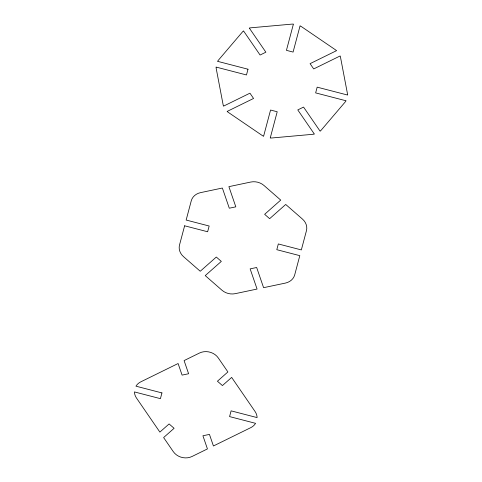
<?xml version="1.0" encoding="UTF-8"?>
<svg xmlns="http://www.w3.org/2000/svg" width="482" height="482" viewBox="0 0 482 482"><rect width="100%" height="100%" fill="white"/><g stroke="black" fill="none" stroke-linecap="round" stroke-linejoin="round"><path stroke-width="0.72" d="M184.624 225.793L179.515 244.989A13.743 11.875 13.5 0 0 183.522 256.653L200.241 271.252L216.316 257.039L221.316 261.401L205.236 275.614L221.949 290.212A13.743 11.875 13.5 0 0 235.252 293.659L257.069 289.055L250.14 268.872L256.659 267.498L263.594 287.682L285.416 283.079A13.743 11.875 13.5 0 0 294.707 274.861L299.81 255.659L276.801 249.694L278.325 243.952L301.34 249.923L306.444 230.721A13.743 11.875 13.5 0 0 302.437 219.057L285.718 204.458L269.643 218.677L264.642 214.309L280.723 200.096L264.009 185.498A13.743 11.875 13.5 0 0 250.706 182.051L228.89 186.655L235.819 206.838L229.299 208.212L222.365 188.028L200.542 192.637A13.743 11.875 13.5 0 0 191.252 200.849L186.148 220.051L209.158 226.016L207.634 231.758L184.624 225.793M161.946 392.92L160.416 398.656L134.43 391.92A13.743 11.875 13.5 0 0 136.508 398.066L159.873 432.095L169.104 423.937L174.098 428.299L163.621 437.56L173.255 451.592A13.743 11.875 13.5 0 0 192.065 456.472L207.441 448.923L202.922 435.776L209.447 434.396L213.424 445.983L250.706 427.679A13.743 11.875 13.5 0 0 255.574 423.335L229.583 416.593L231.107 410.851L257.099 417.593A13.743 11.875 13.5 0 0 255.02 411.447L231.655 377.412L222.425 385.576L217.43 381.214L227.902 371.947L218.268 357.915A13.743 11.875 13.5 0 0 199.458 353.041L184.088 360.59L188.607 373.737L182.082 375.11L178.099 363.524L140.822 381.834A13.743 11.875 13.5 0 0 135.954 386.178L161.946 392.92M248.001 69.215L246.477 74.957L216.075 67.07A13.743 11.875 13.5 0 0 216.261 68.751L223.07 104.504A13.743 11.875 13.5 0 0 223.515 106.154L249.947 93.177L253.568 98.455L227.136 111.432A13.743 11.875 13.5 0 0 228.613 112.583L261.955 135.309A13.743 11.875 13.5 0 0 263.588 136.273L270.565 110.035L277.216 111.764L270.239 138.003A13.743 11.875 13.5 0 0 272.137 137.948L312.487 134.333A13.743 11.875 13.5 0 0 314.342 134.044L297.774 109.92L303.558 107.082L320.126 131.206A13.743 11.875 13.5 0 0 321.337 129.989L345.052 102.148A13.743 11.875 13.5 0 0 346.046 100.774L315.644 92.893L317.168 87.152L347.57 95.038A13.743 11.875 13.5 0 0 347.389 93.363L340.581 57.605A13.743 11.875 13.5 0 0 340.129 55.954L313.698 68.932L310.077 63.654L336.508 50.676A13.743 11.875 13.5 0 0 335.032 49.526L301.69 26.799A13.743 11.875 13.5 0 0 300.057 25.835L293.08 52.074L286.435 50.345L293.405 24.106A13.743 11.875 13.5 0 0 291.508 24.16L251.158 27.775A13.743 11.875 13.5 0 0 249.302 28.064L265.871 52.189L260.087 55.032L243.524 30.902A13.743 11.875 13.5 0 0 242.307 32.125L218.593 59.961A13.743 11.875 13.5 0 0 217.599 61.334L248.001 69.215"/></g></svg>
